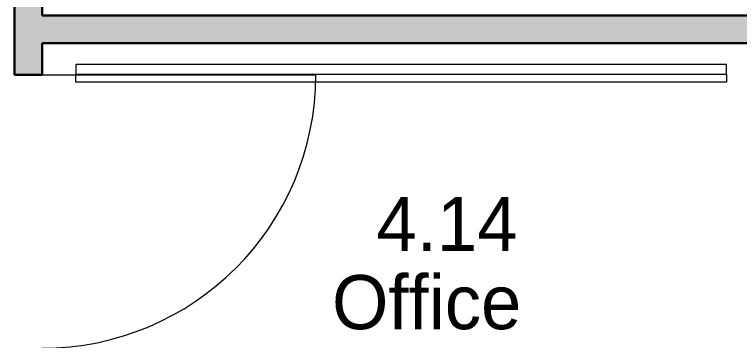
# Model space of a CAD drawing. Header units: millimetres. Extents: x 79795 to 317870, y -36033 to 97293.
# Drawn here: x 226351 to 229026, y 16756 to 17961 of the extents above; entities that cross this region are included whole.
import ezdxf

# ---------------------------------------------------------------- set-up
doc = ezdxf.new("R2010")
doc.units = ezdxf.units.MM
doc.header["$MEASUREMENT"] = 0
for name, color, linetype, lineweight in [('A-AREA-IDEN', 7, 'CONTINUOUS', 9), ('CSM-STL-XX-ZZ-M3-A-XXXX-00001_detached _19_04_21__rvt-1-Level 4$0$A-DOOR', 4, 'CONTINUOUS', 9), ('CSM-STL-XX-ZZ-M3-A-XXXX-00001_detached _19_04_21__rvt-1-Level 4$0$A-WALL-PATT', 7, 'CONTINUOUS', 9), ('CSM-STL-XX-ZZ-M3-A-XXXX-00001_detached _19_04_21__rvt-1-Level 4$0$I-FURN', 8, 'CONTINUOUS', 9), ('CSM-STL-XX-ZZ-M3-A-XXXX-00001_detached _19_04_21__rvt-1-Level 4$0$I-WALL', 7, 'CONTINUOUS', 9)]:
    doc.layers.add(name, color=color, linetype=linetype, lineweight=lineweight)
doc.styles.add('Century Gothic', font='GOTHIC.TTF', dxfattribs={"height": 200})

msp = doc.modelspace()

# ---------------------------------------------------------------- hatches: boundary and pattern name
at = {"layer": 'CSM-STL-XX-ZZ-M3-A-XXXX-00001_detached _19_04_21__rvt-1-Level 4$0$A-WALL-PATT'}
h = msp.add_hatch(color=256, dxfattribs=at)
h.paths.add_polyline_path([(226452.8, 15208.3), (226452.8, 16727.8), (226350.8, 16727.8), (226350.8, 15208.3)], flags=0)
h.paths.add_polyline_path([(226452.8, 17737.8), (226452.8, 19427.8), (226350.8, 19427.8), (226350.8, 17737.8)], flags=0)
h.paths.add_polyline_path([(226350.8, 20437.8), (226452.8, 20437.8), (226452.8, 22127.3), (226350.8, 22127.3), (226350.8, 20983.1)], flags=0)
h.paths.add_polyline_path([(226350.8, 23137.3), (226452.8, 23137.3), (226452.8, 24827.3), (226350.8, 24827.3), (226350.8, 23587.4)], flags=0)
h.paths.add_polyline_path([(226452.8, 25837.3), (226452.8, 25956.3), (226350.8, 25956.3), (226350.8, 25837.3)], flags=0)
msp.add_hatch(color=256, dxfattribs=at).paths.add_polyline_path([(226452.8, 17855.3), (230738.8, 17855.3), (230738.8, 17957.3), (226452.8, 17957.3)], flags=0)

# ---------------------------------------------------------------- linework, layer by layer
at = {"layer": 'CSM-STL-XX-ZZ-M3-A-XXXX-00001_detached _19_04_21__rvt-1-Level 4$0$A-DOOR'}
msp.add_line((226452.8, 17737.8), (227462.8, 17737.8), dxfattribs=at)
msp.add_arc((226452.8, 17737.8), 1010, 270, 0, dxfattribs=at)
at = {"layer": 'CSM-STL-XX-ZZ-M3-A-XXXX-00001_detached _19_04_21__rvt-1-Level 4$0$I-FURN'}
for p, q in [((228977.2, 17776), (226577.2, 17776)), ((226577.2, 17776), (226577.2, 17741)), ((228977.2, 17741), (228977.2, 17776)), ((226577.2, 17741), (228977.2, 17741)), ((226577.2, 17711), (226577.2, 17741)), ((226577.2, 17741), (228977.2, 17741)), ((228977.2, 17741), (228977.2, 17711)), ((228977.2, 17711), (226577.2, 17711))]:
    msp.add_line(p, q, dxfattribs=at)
at = {"layer": 'CSM-STL-XX-ZZ-M3-A-XXXX-00001_detached _19_04_21__rvt-1-Level 4$0$I-WALL', "lineweight": 30}
for p, q in [((226350.8, 19427.8), (226350.8, 17737.8)), ((226452.8, 17957.3), (226452.8, 19427.8)), ((230738.8, 17957.3), (226452.8, 17957.3)), ((226452.8, 17855.3), (230738.8, 17855.3)), ((226452.8, 17737.8), (226452.8, 17855.3)), ((226350.8, 17737.8), (226452.8, 17737.8))]:
    msp.add_line(p, q, dxfattribs=at)

# ---------------------------------------------------------------- texts
at = {"layer": 'A-AREA-IDEN', "style": 'Century Gothic'}
for s, p in [('4.14', (227686.3, 17087.2)), ('Office', (227522.4, 16798.2))]:
    msp.add_text(s, height=200, dxfattribs=at).set_placement(p)

doc.saveas('drawing.dxf')
